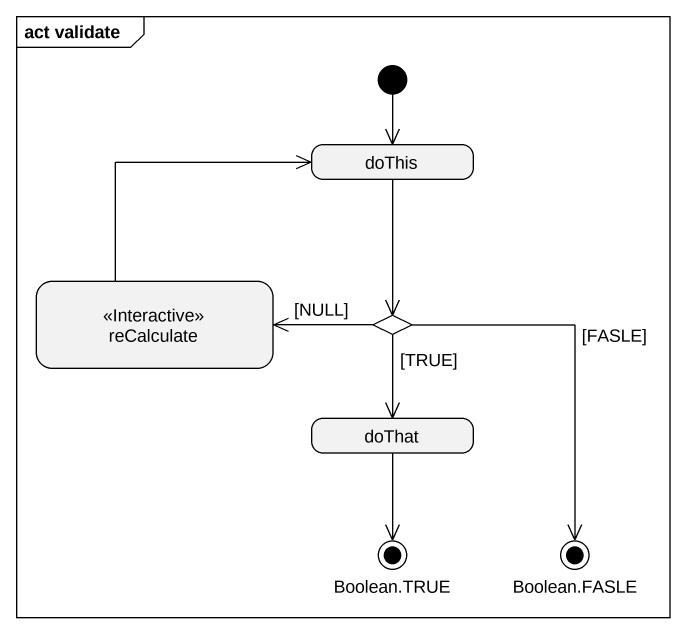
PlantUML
@startuml
mainframe act validate
hide empty description
state doThis
state reCalculate <<Interactive>>
state choice1 <<choice>>
state doThat
state "Boolean.TRUE" as Boolean_TRUE <<end>>
state "Boolean.FASLE" as Boolean_FASLE <<end>>
[*] --> doThis
doThis --> choice1
reCalculate -up-> doThis
choice1 -left-> reCalculate : [NULL]
choice1 --> doThat : [TRUE]
choice1 --> Boolean_FASLE : [FASLE]
doThat --> Boolean_TRUE
@enduml
